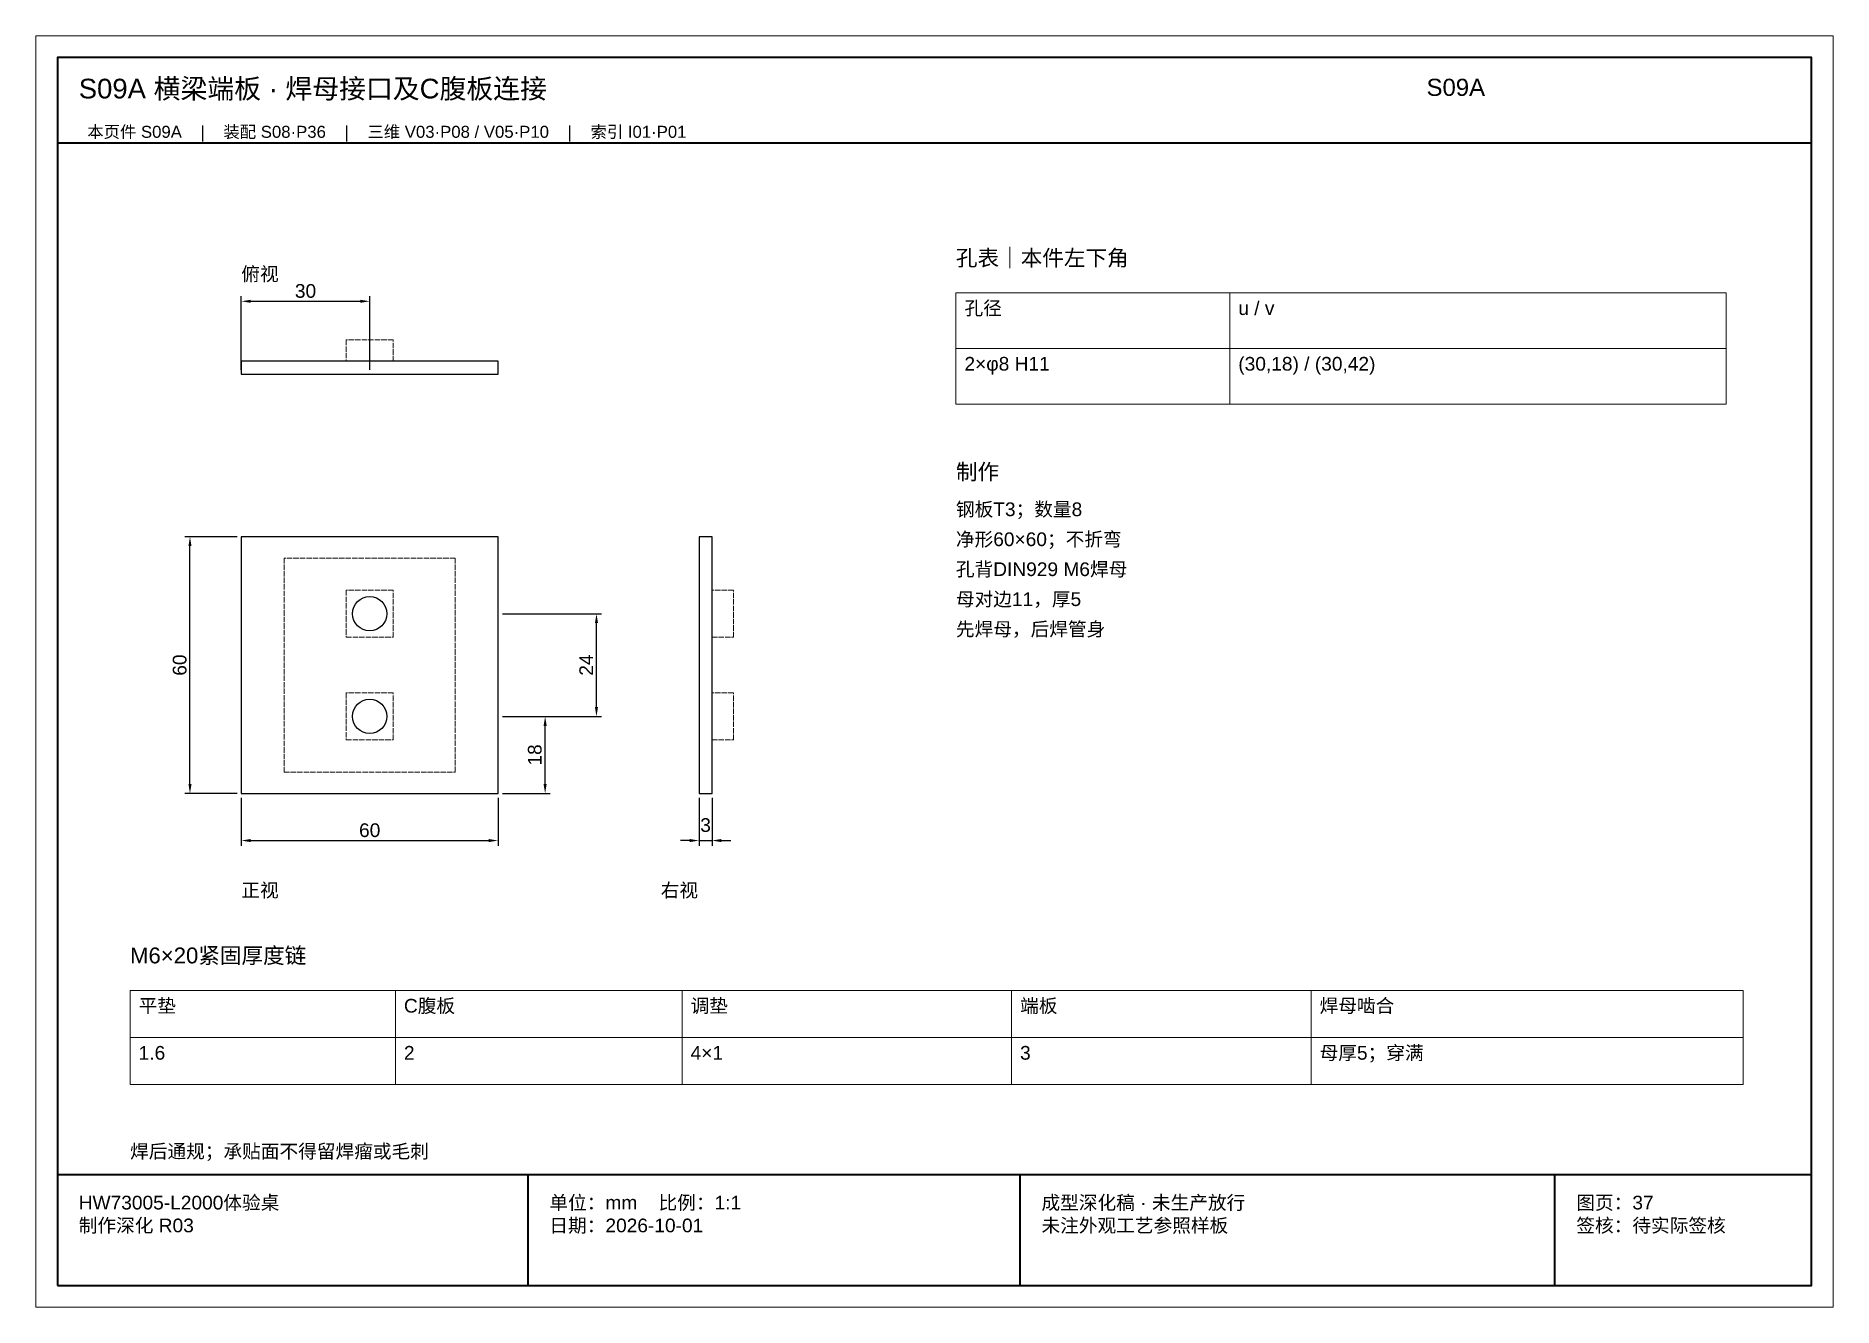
# Paper-space layout 'S09A' of a CAD drawing. Header units: millimetres. Extents: x 0 to 420, y 0 to 297.
# The model-space entities are those that its viewports show. They can reach past a viewport. Long polylines and large blocks are cut down to what shows.
import ezdxf

# ---------------------------------------------------------------- set-up
doc = ezdxf.new("R2010")
doc.units = ezdxf.units.MM
doc.linetypes.add('DASHED', pattern=[1.524, 1.27, -0.254])
for name, color, linetype, lineweight in [('DIM', 7, 'Continuous', 13), ('FRAME', 7, 'Continuous', 35), ('HIDDEN', 8, 'DASHED', 13), ('NOTE', 7, 'Continuous', 18), ('OUTLINE', 7, 'Continuous', 25)]:
    doc.layers.add(name, color=color, linetype=linetype, lineweight=lineweight)
doc.styles.add('CN', font='Arial Unicode.ttf')
doc.dimstyles.new('D1_A3', dxfattribs={"dimtxt": 3.2, "dimasz": 2.2, "dimexe": 1.2, "dimexo": 1, "dimgap": 0.8, "dimtad": 1, "dimdsep": 46, "dimtxsty": 'CN', "dimcen": 2.5, "dimclrd": 7, "dimclre": 7, "dimclrt": 7, "dimazin": 3, "dimtfac": 1, "dimtmove": 0, "dimatfit": 3})

msp = doc.modelspace()

# ---------------------------------------------------------------- linework, layer by layer
at = {"layer": 'DIM'}
for points in [[(252215, 224), (252279, 224), (252279, 237), (252215, 237)], [(252279, 224), (252395, 224), (252395, 237), (252279, 237)], [(252215, 211), (252279, 211), (252279, 224), (252215, 224)], [(252279, 211), (252395, 211), (252395, 224), (252279, 224)], [(252022, 63), (252084, 63), (252084, 74), (252022, 74)], [(252084, 63), (252151, 63), (252151, 74), (252084, 74)], [(252151, 63), (252228, 63), (252228, 74), (252151, 74)], [(252228, 63), (252298, 63), (252298, 74), (252228, 74)], [(252298, 63), (252399, 63), (252399, 74), (252298, 74)], [(252022, 52), (252084, 52), (252084, 63), (252022, 63)], [(252084, 52), (252151, 52), (252151, 63), (252084, 63)], [(252151, 52), (252228, 52), (252228, 63), (252151, 63)], [(252228, 52), (252298, 52), (252298, 63), (252228, 63)], [(252298, 52), (252399, 52), (252399, 63), (252298, 63)]]:
    msp.add_lwpolyline(points, close=True, dxfattribs=at)
at = {"layer": 'FRAME'}
for p, q in [((252005, 272), (252415, 272)), ((252005, 31), (252415, 31)), ((252115, 5), (252115, 31)), ((252230, 5), (252230, 31)), ((252355, 5), (252355, 31))]:
    msp.add_line(p, q, dxfattribs=at)
msp.add_lwpolyline([(252005, 5), (252415, 5), (252415, 292), (252005, 292)], close=True, dxfattribs=at)
at = {"layer": 'HIDDEN'}
for points in [[(252072.5, 221), (252083.5, 221), (252083.5, 226), (252072.5, 226)], [(252058, 125), (252098, 125), (252098, 175), (252058, 175)], [(252072.5, 156.5), (252083.5, 156.5), (252083.5, 167.5), (252072.5, 167.5)], [(252158, 156.5), (252163, 156.5), (252163, 167.5), (252158, 167.5)], [(252072.5, 132.5), (252083.5, 132.5), (252083.5, 143.5), (252072.5, 143.5)], [(252158, 132.5), (252163, 132.5), (252163, 143.5), (252158, 143.5)]]:
    msp.add_lwpolyline(points, close=True, dxfattribs=at)
at = {"layer": 'OUTLINE'}
for points in [[(252048, 218), (252108, 218), (252108, 221), (252048, 221)], [(252048, 120), (252108, 120), (252108, 180), (252048, 180)], [(252155, 120), (252158, 120), (252158, 180), (252155, 180)]]:
    msp.add_lwpolyline(points, close=True, dxfattribs=at)
for centre in [(252078, 162), (252078, 138)]:
    msp.add_circle(centre, 4, dxfattribs=at)

# ---------------------------------------------------------------- texts
at = {"layer": 'NOTE', "attachment_point": 1, "style": 'CN'}
for s, insert, char_height, width in [('S09A 横梁端板 · 焊母接口及C腹板连接', (252010, 287), 4.6, 310), ('S09A', (252325, 287), 4, 90), ('本页件 S09A    |    装配 S08·P36    |    三维 V03·P08 / V05·P10    |    索引 I01·P01', (252012, 276), 2.8, 396), ('孔表｜本件左下角', (252215, 247), 3.7, 180), ('俯视', (252048, 243), 3.2, 150), ('孔径', (252217, 235), 3.2, 60), ('u / v', (252281, 235), 3.2, 112), ('2×φ8 H11', (252217, 222), 3.2, 60), ('(30,18) / (30,42)', (252281, 222), 3.2, 112), ('制作', (252215, 197), 3.7, 180), ('钢板T3；数量8', (252215, 188), 3.2, 180), ('净形60×60；不折弯', (252215, 181), 3.2, 180), ('孔背DIN929 M6焊母', (252215, 174), 3.2, 180), ('母对边11，厚5', (252215, 167), 3.2, 180), ('先焊母，后焊管身', (252215, 160), 3.2, 180), ('正视', (252048, 99), 3.2, 150), ('右视', (252146, 99), 3.2, 150), ('M6×20紧固厚度链', (252022, 84), 3.7, 377), ('平垫', (252024, 72), 3.2, 58), ('C腹板', (252086, 72), 3.2, 63), ('调垫', (252153, 72), 3.2, 73), ('端板', (252230, 72), 3.2, 66), ('焊母啮合', (252300, 72), 3.2, 97), ('1.6', (252024, 61), 3.2, 58), ('2', (252086, 61), 3.2, 63), ('4×1', (252153, 61), 3.2, 73), ('3', (252230, 61), 3.2, 66), ('母厚5；穿满', (252300, 61), 3.2, 97), ('焊后通规；承贴面不得留焊瘤或毛刺', (252022, 38), 3.2, 378), ('HW73005-L2000体验桌\\P制作深化 R03', (252010, 26), 3.2, 100), ('单位：mm    比例：1:1\\P日期：2026-10-01', (252120, 26), 3.2, 105), ('成型深化稿 · 未生产放行\\P未注外观工艺参照样板', (252235, 26), 3.2, 115), ('图页：37\\P签核：待实际签核', (252360, 26), 3.2, 55)]:
    msp.add_mtext(s, dxfattribs=dict(at, insert=insert, char_height=char_height, width=width))

# ---------------------------------------------------------------- dimensions: what is measured, and where the dimension line sits
at = {"layer": 'DIM'}
for base, p1, p2 in [((252048, 235), (252048, 218), (252078, 218)), ((252048, 109), (252048, 120), (252108, 120)), ((252155, 109), (252155, 120), (252158, 120))]:
    msp.add_linear_dim(base=base, p1=p1, p2=p2, dimstyle='D1_A3', dxfattribs=at).render()
for base, p1, p2 in [((252036, 120), (252048, 120), (252048, 180)), ((252131, 138), (252108, 138), (252108, 162)), ((252119, 120), (252108, 120), (252108, 138))]:
    msp.add_linear_dim(base=base, p1=p1, p2=p2, angle=90, dimstyle='D1_A3', dxfattribs=at).render()

psp = doc.layouts.new('S09A')

# ---------------------------------------------------------------- viewports
at = {"layer": 'Defpoints'}
psp.add_viewport(center=(210, 148.5), size=(420, 297), view_center_point=(252210, 148.5), view_height=297, dxfattribs=at)

doc.saveas('drawing.dxf')
